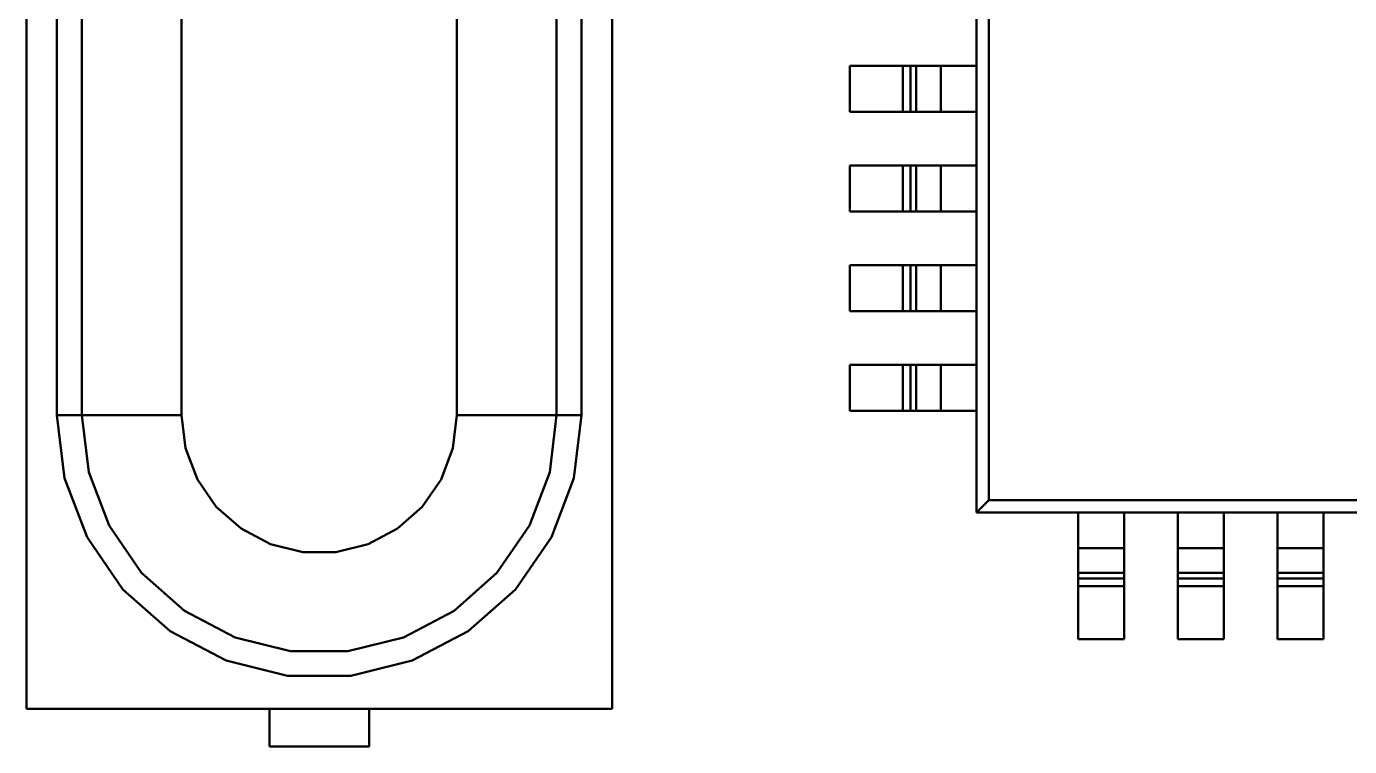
# Model space of a CAD drawing. Header units: millimetres. Extents: x 0 to 866, y 0 to 297.
# Drawn here: x 93.25 to 114.49, y 202.1 to 213.65 of the extents above; entities that cross this region are included whole.
import ezdxf

# ---------------------------------------------------------------- set-up
doc = ezdxf.new("R2010")
doc.units = ezdxf.units.MM
doc.layers.add('OSN50', color=3, linetype='Continuous', lineweight=50)

msp = doc.modelspace()

# ---------------------------------------------------------------- linework, layer by layer
at = {"layer": 'OSN50', "color": 3}
for p, q in [((93.25, 225.5), (93.25, 202.7)), ((93.25, 202.7), (93.25, 225.5)), ((93.25, 225.5), (93.25, 202.7)), ((93.25, 202.7), (93.25, 225.5)), ((102.65, 202.7), (102.65, 225.5)), ((102.65, 202.7), (102.65, 225.5)), ((102.65, 202.7), (102.65, 225.5)), ((102.65, 202.7), (102.65, 225.5)), ((108.5, 224.85), (108.5, 205.85)), ((108.5, 224.85), (108.5, 205.85)), ((108.7, 224.768), (108.7, 206.05)), ((108.7, 224.768), (108.7, 206.05)), ((93.74, 207.41), (93.74, 220.79)), ((93.74, 207.41), (93.74, 220.79)), ((93.74, 207.41), (93.74, 220.79)), ((93.74, 207.41), (93.74, 220.79)), ((94.14, 207.41), (94.14, 220.79)), ((94.14, 207.41), (94.14, 220.79)), ((95.74, 207.41), (95.74, 220.79)), ((95.74, 207.41), (95.74, 220.79)), ((100.16, 207.41), (100.16, 220.79)), ((100.16, 207.41), (100.16, 220.79)), ((101.76, 207.41), (101.76, 220.79)), ((101.76, 207.41), (101.76, 220.79)), ((102.16, 207.41), (102.16, 220.79)), ((102.16, 207.41), (102.16, 220.79)), ((102.16, 207.41), (102.16, 220.79)), ((102.16, 207.41), (102.16, 220.79)), ((108.5, 213.88), (108.5, 213.02)), ((108.5, 213.88), (108.5, 213.02)), ((108.5, 213.02), (106.468, 213.02)), ((106.468, 213.02), (106.468, 212.28)), ((106.468, 213.02), (106.468, 212.28)), ((106.468, 213.02), (107.32, 213.02)), ((108.5, 213.02), (106.468, 213.02)), ((106.468, 213.02), (106.468, 212.28)), ((106.468, 213.02), (106.468, 212.28)), ((106.468, 213.02), (107.32, 213.02)), ((107.32, 213.02), (107.35, 213.02)), ((107.32, 213.02), (107.32, 212.28)), ((107.32, 213.02), (107.35, 213.02)), ((107.32, 213.02), (107.32, 212.28)), ((107.35, 213.02), (107.378, 213.02)), ((107.35, 213.02), (107.378, 213.02)), ((107.378, 213.02), (107.402, 213.02)), ((107.378, 213.02), (107.402, 213.02)), ((107.402, 213.02), (107.42, 213.02)), ((107.402, 213.02), (107.42, 213.02)), ((107.42, 213.02), (107.434, 213.02)), ((107.42, 213.02), (107.434, 213.02)), ((107.434, 213.02), (107.442, 213.02)), ((107.434, 213.02), (107.442, 213.02)), ((107.442, 213.02), (107.534, 213.02)), ((107.442, 213.02), (107.442, 212.28)), ((107.442, 213.02), (107.534, 213.02)), ((107.442, 213.02), (107.442, 212.28)), ((107.534, 213.02), (107.56, 213.02)), ((107.534, 213.02), (107.534, 212.28)), ((107.534, 213.02), (107.56, 213.02)), ((107.534, 213.02), (107.534, 212.28)), ((107.56, 213.02), (107.606, 213.02)), ((107.56, 213.02), (107.606, 213.02)), ((107.606, 213.02), (107.67, 213.02)), ((107.606, 213.02), (107.67, 213.02)), ((107.67, 213.02), (107.748, 213.02)), ((107.67, 213.02), (107.748, 213.02)), ((107.748, 213.02), (107.836, 213.02)), ((107.748, 213.02), (107.836, 213.02)), ((107.836, 213.02), (107.93, 213.02)), ((107.836, 213.02), (107.93, 213.02)), ((107.93, 213.02), (108.5, 213.02)), ((107.93, 213.02), (107.93, 212.28)), ((107.93, 213.02), (108.5, 213.02)), ((107.93, 213.02), (107.93, 212.28)), ((108.5, 213.02), (108.5, 212.28)), ((108.5, 213.02), (108.5, 212.28)), ((106.468, 212.28), (108.5, 212.28)), ((106.468, 212.28), (107.32, 212.28)), ((106.468, 212.28), (108.5, 212.28)), ((106.468, 212.28), (107.32, 212.28)), ((107.32, 212.28), (107.35, 212.28)), ((107.32, 212.28), (107.35, 212.28)), ((107.35, 212.28), (107.378, 212.28)), ((107.35, 212.28), (107.378, 212.28)), ((107.378, 212.28), (107.402, 212.28)), ((107.378, 212.28), (107.402, 212.28)), ((107.402, 212.28), (107.42, 212.28)), ((107.402, 212.28), (107.42, 212.28)), ((107.42, 212.28), (107.434, 212.28)), ((107.42, 212.28), (107.434, 212.28)), ((107.434, 212.28), (107.442, 212.28)), ((107.434, 212.28), (107.442, 212.28)), ((107.442, 212.28), (107.534, 212.28)), ((107.442, 212.28), (107.534, 212.28)), ((107.534, 212.28), (107.56, 212.28)), ((107.534, 212.28), (107.56, 212.28)), ((107.56, 212.28), (107.606, 212.28)), ((107.56, 212.28), (107.606, 212.28)), ((107.606, 212.28), (107.67, 212.28)), ((107.606, 212.28), (107.67, 212.28)), ((107.67, 212.28), (107.748, 212.28)), ((107.67, 212.28), (107.748, 212.28)), ((107.748, 212.28), (107.836, 212.28)), ((107.748, 212.28), (107.836, 212.28)), ((107.836, 212.28), (107.93, 212.28)), ((107.836, 212.28), (107.93, 212.28)), ((107.93, 212.28), (108.5, 212.28)), ((107.93, 212.28), (108.5, 212.28)), ((108.5, 212.28), (108.5, 211.42)), ((108.5, 212.28), (108.5, 211.42)), ((108.5, 211.42), (106.468, 211.42)), ((106.468, 211.42), (106.468, 210.68)), ((106.468, 211.42), (106.468, 210.68)), ((106.468, 211.42), (107.32, 211.42)), ((108.5, 211.42), (106.468, 211.42)), ((106.468, 211.42), (106.468, 210.68)), ((106.468, 211.42), (106.468, 210.68)), ((106.468, 211.42), (107.32, 211.42)), ((107.32, 211.42), (107.35, 211.42)), ((107.32, 211.42), (107.32, 210.68)), ((107.32, 211.42), (107.35, 211.42)), ((107.32, 211.42), (107.32, 210.68)), ((107.35, 211.42), (107.378, 211.42)), ((107.35, 211.42), (107.378, 211.42)), ((107.378, 211.42), (107.402, 211.42)), ((107.378, 211.42), (107.402, 211.42)), ((107.402, 211.42), (107.42, 211.42)), ((107.402, 211.42), (107.42, 211.42)), ((107.42, 211.42), (107.434, 211.42)), ((107.42, 211.42), (107.434, 211.42)), ((107.434, 211.42), (107.442, 211.42)), ((107.434, 211.42), (107.442, 211.42)), ((107.442, 211.42), (107.534, 211.42)), ((107.442, 211.42), (107.442, 210.68)), ((107.442, 211.42), (107.534, 211.42)), ((107.442, 211.42), (107.442, 210.68)), ((107.534, 211.42), (107.56, 211.42)), ((107.534, 211.42), (107.534, 210.68)), ((107.534, 211.42), (107.56, 211.42)), ((107.534, 211.42), (107.534, 210.68)), ((107.56, 211.42), (107.606, 211.42)), ((107.56, 211.42), (107.606, 211.42)), ((107.606, 211.42), (107.67, 211.42)), ((107.606, 211.42), (107.67, 211.42)), ((107.67, 211.42), (107.748, 211.42)), ((107.67, 211.42), (107.748, 211.42)), ((107.748, 211.42), (107.836, 211.42)), ((107.748, 211.42), (107.836, 211.42)), ((107.836, 211.42), (107.93, 211.42)), ((107.836, 211.42), (107.93, 211.42)), ((107.93, 211.42), (108.5, 211.42)), ((107.93, 211.42), (107.93, 210.68)), ((107.93, 211.42), (108.5, 211.42)), ((107.93, 211.42), (107.93, 210.68)), ((108.5, 211.42), (108.5, 210.68)), ((108.5, 211.42), (108.5, 210.68)), ((106.468, 210.68), (108.5, 210.68)), ((106.468, 210.68), (107.32, 210.68)), ((106.468, 210.68), (108.5, 210.68)), ((106.468, 210.68), (107.32, 210.68)), ((107.32, 210.68), (107.35, 210.68)), ((107.32, 210.68), (107.35, 210.68)), ((107.35, 210.68), (107.378, 210.68)), ((107.35, 210.68), (107.378, 210.68)), ((107.378, 210.68), (107.402, 210.68)), ((107.378, 210.68), (107.402, 210.68)), ((107.402, 210.68), (107.42, 210.68)), ((107.402, 210.68), (107.42, 210.68)), ((107.42, 210.68), (107.434, 210.68)), ((107.42, 210.68), (107.434, 210.68)), ((107.434, 210.68), (107.442, 210.68)), ((107.434, 210.68), (107.442, 210.68)), ((107.442, 210.68), (107.534, 210.68)), ((107.442, 210.68), (107.534, 210.68)), ((107.534, 210.68), (107.56, 210.68)), ((107.534, 210.68), (107.56, 210.68)), ((107.56, 210.68), (107.606, 210.68)), ((107.56, 210.68), (107.606, 210.68)), ((107.606, 210.68), (107.67, 210.68)), ((107.606, 210.68), (107.67, 210.68)), ((107.67, 210.68), (107.748, 210.68)), ((107.67, 210.68), (107.748, 210.68)), ((107.748, 210.68), (107.836, 210.68)), ((107.748, 210.68), (107.836, 210.68)), ((107.836, 210.68), (107.93, 210.68)), ((107.836, 210.68), (107.93, 210.68)), ((107.93, 210.68), (108.5, 210.68)), ((107.93, 210.68), (108.5, 210.68)), ((108.5, 210.68), (108.5, 209.82)), ((108.5, 210.68), (108.5, 209.82)), ((108.5, 209.82), (106.468, 209.82)), ((106.468, 209.82), (106.468, 209.08)), ((106.468, 209.82), (106.468, 209.08)), ((106.468, 209.82), (107.32, 209.82)), ((108.5, 209.82), (106.468, 209.82)), ((106.468, 209.82), (106.468, 209.08)), ((106.468, 209.82), (106.468, 209.08)), ((106.468, 209.82), (107.32, 209.82)), ((107.32, 209.82), (107.35, 209.82)), ((107.32, 209.82), (107.32, 209.08)), ((107.32, 209.82), (107.35, 209.82)), ((107.32, 209.82), (107.32, 209.08)), ((107.35, 209.82), (107.378, 209.82)), ((107.35, 209.82), (107.378, 209.82)), ((107.378, 209.82), (107.402, 209.82)), ((107.378, 209.82), (107.402, 209.82)), ((107.402, 209.82), (107.42, 209.82)), ((107.402, 209.82), (107.42, 209.82)), ((107.42, 209.82), (107.434, 209.82)), ((107.42, 209.82), (107.434, 209.82)), ((107.434, 209.82), (107.442, 209.82)), ((107.434, 209.82), (107.442, 209.82)), ((107.442, 209.82), (107.534, 209.82)), ((107.442, 209.82), (107.442, 209.08)), ((107.442, 209.82), (107.534, 209.82)), ((107.442, 209.82), (107.442, 209.08)), ((107.534, 209.82), (107.56, 209.82)), ((107.534, 209.82), (107.534, 209.08)), ((107.534, 209.82), (107.56, 209.82)), ((107.534, 209.82), (107.534, 209.08)), ((107.56, 209.82), (107.606, 209.82)), ((107.56, 209.82), (107.606, 209.82)), ((107.606, 209.82), (107.67, 209.82)), ((107.606, 209.82), (107.67, 209.82)), ((107.67, 209.82), (107.748, 209.82)), ((107.67, 209.82), (107.748, 209.82)), ((107.748, 209.82), (107.836, 209.82)), ((107.748, 209.82), (107.836, 209.82)), ((107.836, 209.82), (107.93, 209.82)), ((107.836, 209.82), (107.93, 209.82)), ((107.93, 209.82), (108.5, 209.82)), ((107.93, 209.82), (107.93, 209.08)), ((107.93, 209.82), (108.5, 209.82)), ((107.93, 209.82), (107.93, 209.08)), ((108.5, 209.82), (108.5, 209.08)), ((108.5, 209.82), (108.5, 209.08)), ((106.468, 209.08), (108.5, 209.08)), ((106.468, 209.08), (107.32, 209.08)), ((106.468, 209.08), (108.5, 209.08)), ((106.468, 209.08), (107.32, 209.08)), ((107.32, 209.08), (107.35, 209.08)), ((107.32, 209.08), (107.35, 209.08)), ((107.35, 209.08), (107.378, 209.08)), ((107.35, 209.08), (107.378, 209.08)), ((107.378, 209.08), (107.402, 209.08)), ((107.378, 209.08), (107.402, 209.08)), ((107.402, 209.08), (107.42, 209.08)), ((107.402, 209.08), (107.42, 209.08)), ((107.42, 209.08), (107.434, 209.08)), ((107.42, 209.08), (107.434, 209.08)), ((107.434, 209.08), (107.442, 209.08)), ((107.434, 209.08), (107.442, 209.08)), ((107.442, 209.08), (107.534, 209.08)), ((107.442, 209.08), (107.534, 209.08)), ((107.534, 209.08), (107.56, 209.08)), ((107.534, 209.08), (107.56, 209.08)), ((107.56, 209.08), (107.606, 209.08)), ((107.56, 209.08), (107.606, 209.08)), ((107.606, 209.08), (107.67, 209.08)), ((107.606, 209.08), (107.67, 209.08)), ((107.67, 209.08), (107.748, 209.08)), ((107.67, 209.08), (107.748, 209.08)), ((107.748, 209.08), (107.836, 209.08)), ((107.748, 209.08), (107.836, 209.08)), ((107.836, 209.08), (107.93, 209.08)), ((107.836, 209.08), (107.93, 209.08)), ((107.93, 209.08), (108.5, 209.08)), ((107.93, 209.08), (108.5, 209.08)), ((108.5, 209.08), (108.5, 208.22)), ((108.5, 209.08), (108.5, 208.22)), ((108.5, 208.22), (106.468, 208.22)), ((106.468, 208.22), (106.468, 207.48)), ((106.468, 208.22), (106.468, 207.48)), ((106.468, 208.22), (107.32, 208.22)), ((108.5, 208.22), (106.468, 208.22)), ((106.468, 208.22), (106.468, 207.48)), ((106.468, 208.22), (106.468, 207.48)), ((106.468, 208.22), (107.32, 208.22)), ((107.32, 208.22), (107.35, 208.22)), ((107.32, 208.22), (107.32, 207.48)), ((107.32, 208.22), (107.35, 208.22)), ((107.32, 208.22), (107.32, 207.48)), ((107.35, 208.22), (107.378, 208.22)), ((107.35, 208.22), (107.378, 208.22)), ((107.378, 208.22), (107.402, 208.22)), ((107.378, 208.22), (107.402, 208.22)), ((107.402, 208.22), (107.42, 208.22)), ((107.402, 208.22), (107.42, 208.22)), ((107.42, 208.22), (107.434, 208.22)), ((107.42, 208.22), (107.434, 208.22)), ((107.434, 208.22), (107.442, 208.22)), ((107.434, 208.22), (107.442, 208.22)), ((107.442, 208.22), (107.534, 208.22)), ((107.442, 208.22), (107.442, 207.48)), ((107.442, 208.22), (107.534, 208.22)), ((107.442, 208.22), (107.442, 207.48)), ((107.534, 208.22), (107.56, 208.22)), ((107.534, 208.22), (107.534, 207.48)), ((107.534, 208.22), (107.56, 208.22)), ((107.534, 208.22), (107.534, 207.48)), ((107.56, 208.22), (107.606, 208.22)), ((107.56, 208.22), (107.606, 208.22)), ((107.606, 208.22), (107.67, 208.22)), ((107.606, 208.22), (107.67, 208.22)), ((107.67, 208.22), (107.748, 208.22)), ((107.67, 208.22), (107.748, 208.22)), ((107.748, 208.22), (107.836, 208.22)), ((107.748, 208.22), (107.836, 208.22)), ((107.836, 208.22), (107.93, 208.22)), ((107.836, 208.22), (107.93, 208.22)), ((107.93, 208.22), (108.5, 208.22)), ((107.93, 208.22), (107.93, 207.48)), ((107.93, 208.22), (108.5, 208.22)), ((107.93, 208.22), (107.93, 207.48)), ((108.5, 208.22), (108.5, 207.48)), ((108.5, 208.22), (108.5, 207.48)), ((93.862, 206.402), (93.74, 207.41)), ((93.862, 206.402), (93.74, 207.41)), ((93.74, 207.41), (93.75, 207.41)), ((93.862, 206.402), (93.74, 207.41)), ((93.862, 206.402), (93.74, 207.41)), ((93.74, 207.41), (93.75, 207.41)), ((93.75, 207.41), (93.78, 207.41)), ((93.75, 207.41), (93.78, 207.41)), ((93.78, 207.41), (93.828, 207.41)), ((93.78, 207.41), (93.828, 207.41)), ((93.828, 207.41), (93.89, 207.41)), ((93.828, 207.41), (93.89, 207.41)), ((93.89, 207.41), (93.966, 207.41)), ((93.89, 207.41), (93.966, 207.41)), ((93.966, 207.41), (94.052, 207.41)), ((93.966, 207.41), (94.052, 207.41)), ((94.052, 207.41), (94.14, 207.41)), ((94.052, 207.41), (94.14, 207.41)), ((94.25, 206.498), (94.14, 207.41)), ((94.14, 207.41), (94.18, 207.41)), ((94.25, 206.498), (94.14, 207.41)), ((94.14, 207.41), (94.18, 207.41)), ((94.18, 207.41), (94.298, 207.41)), ((94.18, 207.41), (94.298, 207.41)), ((94.298, 207.41), (94.49, 207.41)), ((94.298, 207.41), (94.49, 207.41)), ((94.49, 207.41), (94.742, 207.41)), ((94.49, 207.41), (94.742, 207.41)), ((94.742, 207.41), (95.046, 207.41)), ((94.742, 207.41), (95.046, 207.41)), ((95.046, 207.41), (95.384, 207.41)), ((95.046, 207.41), (95.384, 207.41)), ((95.384, 207.41), (95.74, 207.41)), ((95.384, 207.41), (95.74, 207.41)), ((95.804, 206.882), (95.74, 207.41)), ((95.804, 206.882), (95.74, 207.41)), ((100.096, 206.882), (100.16, 207.41)), ((100.096, 206.882), (100.16, 207.41)), ((100.16, 207.41), (100.516, 207.41)), ((100.16, 207.41), (100.516, 207.41)), ((100.516, 207.41), (100.854, 207.41)), ((100.516, 207.41), (100.854, 207.41)), ((100.854, 207.41), (101.158, 207.41)), ((100.854, 207.41), (101.158, 207.41)), ((101.158, 207.41), (101.41, 207.41)), ((101.158, 207.41), (101.41, 207.41)), ((101.41, 207.41), (101.602, 207.41)), ((101.41, 207.41), (101.602, 207.41)), ((101.602, 207.41), (101.72, 207.41)), ((101.602, 207.41), (101.72, 207.41)), ((101.65, 206.498), (101.76, 207.41)), ((101.65, 206.498), (101.76, 207.41)), ((101.72, 207.41), (101.76, 207.41)), ((101.72, 207.41), (101.76, 207.41)), ((101.76, 207.41), (101.85, 207.41)), ((101.76, 207.41), (101.85, 207.41)), ((101.85, 207.41), (101.934, 207.41)), ((101.85, 207.41), (101.934, 207.41)), ((101.934, 207.41), (102.01, 207.41)), ((101.934, 207.41), (102.01, 207.41)), ((102.01, 207.41), (102.072, 207.41)), ((102.01, 207.41), (102.072, 207.41)), ((102.038, 206.402), (102.16, 207.41)), ((102.038, 206.402), (102.16, 207.41)), ((102.038, 206.402), (102.16, 207.41)), ((102.038, 206.402), (102.16, 207.41)), ((102.072, 207.41), (102.12, 207.41)), ((102.072, 207.41), (102.12, 207.41)), ((102.12, 207.41), (102.15, 207.41)), ((102.12, 207.41), (102.15, 207.41)), ((102.15, 207.41), (102.16, 207.41)), ((102.15, 207.41), (102.16, 207.41)), ((106.468, 207.48), (108.5, 207.48)), ((106.468, 207.48), (107.32, 207.48)), ((106.468, 207.48), (108.5, 207.48)), ((106.468, 207.48), (107.32, 207.48)), ((107.32, 207.48), (107.35, 207.48)), ((107.32, 207.48), (107.35, 207.48)), ((107.35, 207.48), (107.378, 207.48)), ((107.35, 207.48), (107.378, 207.48)), ((107.378, 207.48), (107.402, 207.48)), ((107.378, 207.48), (107.402, 207.48)), ((107.402, 207.48), (107.42, 207.48)), ((107.402, 207.48), (107.42, 207.48)), ((107.42, 207.48), (107.434, 207.48)), ((107.42, 207.48), (107.434, 207.48)), ((107.434, 207.48), (107.442, 207.48)), ((107.434, 207.48), (107.442, 207.48)), ((107.442, 207.48), (107.534, 207.48)), ((107.442, 207.48), (107.534, 207.48)), ((107.534, 207.48), (107.56, 207.48)), ((107.534, 207.48), (107.56, 207.48)), ((107.56, 207.48), (107.606, 207.48)), ((107.56, 207.48), (107.606, 207.48)), ((107.606, 207.48), (107.67, 207.48)), ((107.606, 207.48), (107.67, 207.48)), ((107.67, 207.48), (107.748, 207.48)), ((107.67, 207.48), (107.748, 207.48)), ((107.748, 207.48), (107.836, 207.48)), ((107.748, 207.48), (107.836, 207.48)), ((107.836, 207.48), (107.93, 207.48)), ((107.836, 207.48), (107.93, 207.48)), ((107.93, 207.48), (108.5, 207.48)), ((107.93, 207.48), (108.5, 207.48)), ((108.5, 207.48), (108.5, 205.85)), ((108.5, 207.48), (108.5, 205.85)), ((95.994, 206.382), (95.804, 206.882)), ((95.994, 206.382), (95.804, 206.882)), ((99.906, 206.382), (100.096, 206.882)), ((99.906, 206.382), (100.096, 206.882)), ((94.576, 205.64), (94.25, 206.498)), ((94.576, 205.64), (94.25, 206.498)), ((101.324, 205.64), (101.65, 206.498)), ((101.324, 205.64), (101.65, 206.498)), ((94.222, 205.454), (93.862, 206.402)), ((94.222, 205.454), (93.862, 206.402)), ((94.222, 205.454), (93.862, 206.402)), ((94.222, 205.454), (93.862, 206.402)), ((96.296, 205.944), (95.994, 206.382)), ((96.296, 205.944), (95.994, 206.382)), ((99.604, 205.944), (99.906, 206.382)), ((99.604, 205.944), (99.906, 206.382)), ((101.678, 205.454), (102.038, 206.402)), ((101.678, 205.454), (102.038, 206.402)), ((101.678, 205.454), (102.038, 206.402)), ((101.678, 205.454), (102.038, 206.402)), ((108.5, 205.85), (108.7, 206.05)), ((108.5, 205.85), (108.7, 206.05)), ((108.7, 206.05), (128.3, 206.05)), ((108.7, 206.05), (128.3, 206.05)), ((96.694, 205.592), (96.296, 205.944)), ((96.694, 205.592), (96.296, 205.944)), ((99.206, 205.592), (99.604, 205.944)), ((99.206, 205.592), (99.604, 205.944)), ((108.5, 205.85), (110.13, 205.85)), ((108.5, 205.85), (128.5, 205.85)), ((108.5, 205.85), (110.13, 205.85)), ((108.5, 205.85), (128.5, 205.85)), ((110.13, 205.85), (110.13, 203.818)), ((110.13, 205.85), (110.87, 205.85)), ((110.13, 205.85), (110.13, 205.28)), ((110.13, 205.85), (110.13, 203.818)), ((110.13, 205.85), (110.87, 205.85)), ((110.13, 205.85), (110.13, 205.28)), ((110.87, 205.85), (111.73, 205.85)), ((110.87, 203.818), (110.87, 205.85)), ((110.87, 205.85), (110.87, 205.28)), ((110.87, 205.85), (111.73, 205.85)), ((110.87, 203.818), (110.87, 205.85)), ((110.87, 205.85), (110.87, 205.28)), ((111.73, 205.85), (111.73, 203.818)), ((111.73, 205.85), (112.47, 205.85)), ((111.73, 205.85), (111.73, 205.28)), ((111.73, 205.85), (111.73, 203.818)), ((111.73, 205.85), (112.47, 205.85)), ((111.73, 205.85), (111.73, 205.28)), ((112.47, 203.818), (112.47, 205.85)), ((112.47, 205.85), (113.33, 205.85)), ((112.47, 205.85), (112.47, 205.28)), ((112.47, 203.818), (112.47, 205.85)), ((112.47, 205.85), (113.33, 205.85)), ((112.47, 205.85), (112.47, 205.28)), ((113.33, 205.85), (113.33, 203.818)), ((113.33, 205.85), (114.07, 205.85)), ((113.33, 205.85), (113.33, 205.28)), ((113.33, 205.85), (113.33, 203.818)), ((113.33, 205.85), (114.07, 205.85)), ((113.33, 205.85), (113.33, 205.28)), ((114.07, 203.818), (114.07, 205.85)), ((114.07, 205.85), (114.93, 205.85)), ((114.07, 205.85), (114.07, 205.28)), ((114.07, 203.818), (114.07, 205.85)), ((114.07, 205.85), (114.93, 205.85)), ((114.07, 205.85), (114.07, 205.28)), ((95.098, 204.884), (94.576, 205.64)), ((95.098, 204.884), (94.576, 205.64)), ((97.166, 205.344), (96.694, 205.592)), ((97.166, 205.344), (96.694, 205.592)), ((98.734, 205.344), (99.206, 205.592)), ((98.734, 205.344), (99.206, 205.592)), ((100.802, 204.884), (101.324, 205.64)), ((100.802, 204.884), (101.324, 205.64)), ((94.798, 204.618), (94.222, 205.454)), ((94.798, 204.618), (94.222, 205.454)), ((94.798, 204.618), (94.222, 205.454)), ((94.798, 204.618), (94.222, 205.454)), ((101.102, 204.618), (101.678, 205.454)), ((101.102, 204.618), (101.678, 205.454)), ((101.102, 204.618), (101.678, 205.454)), ((101.102, 204.618), (101.678, 205.454)), ((97.684, 205.216), (97.166, 205.344)), ((97.684, 205.216), (97.166, 205.344)), ((97.684, 205.216), (98.216, 205.216)), ((97.684, 205.216), (98.216, 205.216)), ((98.216, 205.216), (98.734, 205.344)), ((98.216, 205.216), (98.734, 205.344)), ((110.13, 205.28), (110.13, 205.186)), ((110.13, 205.28), (110.87, 205.28)), ((110.13, 205.28), (110.13, 205.186)), ((110.13, 205.28), (110.87, 205.28)), ((110.13, 205.186), (110.13, 205.098)), ((110.13, 205.186), (110.13, 205.098)), ((110.87, 205.28), (110.87, 205.186)), ((110.87, 205.28), (110.87, 205.186)), ((110.87, 205.186), (110.87, 205.098)), ((110.87, 205.186), (110.87, 205.098)), ((111.73, 205.186), (111.73, 205.28)), ((111.73, 205.28), (112.47, 205.28)), ((111.73, 205.186), (111.73, 205.28)), ((111.73, 205.28), (112.47, 205.28)), ((111.73, 205.186), (111.73, 205.098)), ((111.73, 205.186), (111.73, 205.098)), ((112.47, 205.186), (112.47, 205.28)), ((112.47, 205.186), (112.47, 205.28)), ((112.47, 205.186), (112.47, 205.098)), ((112.47, 205.186), (112.47, 205.098)), ((113.33, 205.186), (113.33, 205.28)), ((113.33, 205.28), (114.07, 205.28)), ((113.33, 205.186), (113.33, 205.28)), ((113.33, 205.28), (114.07, 205.28)), ((113.33, 205.186), (113.33, 205.098)), ((113.33, 205.186), (113.33, 205.098)), ((114.07, 205.28), (114.07, 205.186)), ((114.07, 205.28), (114.07, 205.186)), ((114.07, 205.186), (114.07, 205.098)), ((114.07, 205.186), (114.07, 205.098)), ((110.13, 205.098), (110.13, 205.02)), ((110.13, 205.098), (110.13, 205.02)), ((110.13, 205.02), (110.13, 204.956)), ((110.13, 205.02), (110.13, 204.956)), ((110.13, 204.956), (110.13, 204.91)), ((110.13, 204.956), (110.13, 204.91)), ((110.87, 205.098), (110.87, 205.02)), ((110.87, 205.098), (110.87, 205.02)), ((110.87, 205.02), (110.87, 204.956)), ((110.87, 205.02), (110.87, 204.956)), ((110.87, 204.956), (110.87, 204.91)), ((110.87, 204.956), (110.87, 204.91)), ((111.73, 205.098), (111.73, 205.02)), ((111.73, 205.098), (111.73, 205.02)), ((111.73, 205.02), (111.73, 204.956)), ((111.73, 205.02), (111.73, 204.956)), ((111.73, 204.956), (111.73, 204.91)), ((111.73, 204.956), (111.73, 204.91)), ((112.47, 205.098), (112.47, 205.02)), ((112.47, 205.098), (112.47, 205.02)), ((112.47, 205.02), (112.47, 204.956)), ((112.47, 205.02), (112.47, 204.956)), ((112.47, 204.956), (112.47, 204.91)), ((112.47, 204.956), (112.47, 204.91)), ((113.33, 205.098), (113.33, 205.02)), ((113.33, 205.098), (113.33, 205.02)), ((113.33, 205.02), (113.33, 204.956)), ((113.33, 205.02), (113.33, 204.956)), ((113.33, 204.956), (113.33, 204.91)), ((113.33, 204.956), (113.33, 204.91)), ((114.07, 205.098), (114.07, 205.02)), ((114.07, 205.098), (114.07, 205.02)), ((114.07, 205.02), (114.07, 204.956)), ((114.07, 205.02), (114.07, 204.956)), ((114.07, 204.956), (114.07, 204.91)), ((114.07, 204.956), (114.07, 204.91)), ((95.786, 204.274), (95.098, 204.884)), ((95.786, 204.274), (95.098, 204.884)), ((100.114, 204.274), (100.802, 204.884)), ((100.114, 204.274), (100.802, 204.884)), ((110.13, 204.884), (110.13, 204.91)), ((110.13, 204.884), (110.13, 204.91)), ((110.13, 204.884), (110.13, 204.792)), ((110.13, 204.884), (110.87, 204.884)), ((110.13, 204.884), (110.13, 204.792)), ((110.13, 204.884), (110.87, 204.884)), ((110.13, 204.792), (110.13, 204.784)), ((110.13, 204.792), (110.87, 204.792)), ((110.13, 204.792), (110.13, 204.784)), ((110.13, 204.792), (110.87, 204.792)), ((110.13, 204.784), (110.13, 204.77)), ((110.13, 204.784), (110.13, 204.77)), ((110.13, 204.77), (110.13, 204.75)), ((110.13, 204.77), (110.13, 204.75)), ((110.13, 204.75), (110.13, 204.728)), ((110.13, 204.75), (110.13, 204.728)), ((110.87, 204.91), (110.87, 204.884)), ((110.87, 204.91), (110.87, 204.884)), ((110.87, 204.884), (110.87, 204.792)), ((110.87, 204.884), (110.87, 204.792)), ((110.87, 204.792), (110.87, 204.784)), ((110.87, 204.792), (110.87, 204.784)), ((110.87, 204.784), (110.87, 204.77)), ((110.87, 204.784), (110.87, 204.77)), ((110.87, 204.77), (110.87, 204.75)), ((110.87, 204.77), (110.87, 204.75)), ((110.87, 204.75), (110.87, 204.728)), ((110.87, 204.75), (110.87, 204.728)), ((111.73, 204.91), (111.73, 204.884)), ((111.73, 204.91), (111.73, 204.884)), ((111.73, 204.884), (111.73, 204.792)), ((111.73, 204.884), (112.47, 204.884)), ((111.73, 204.884), (111.73, 204.792)), ((111.73, 204.884), (112.47, 204.884)), ((111.73, 204.784), (111.73, 204.792)), ((111.73, 204.792), (112.47, 204.792)), ((111.73, 204.784), (111.73, 204.792)), ((111.73, 204.792), (112.47, 204.792)), ((111.73, 204.784), (111.73, 204.77)), ((111.73, 204.784), (111.73, 204.77)), ((111.73, 204.77), (111.73, 204.75)), ((111.73, 204.77), (111.73, 204.75)), ((111.73, 204.75), (111.73, 204.728)), ((111.73, 204.75), (111.73, 204.728)), ((112.47, 204.91), (112.47, 204.884)), ((112.47, 204.91), (112.47, 204.884)), ((112.47, 204.884), (112.47, 204.792)), ((112.47, 204.884), (112.47, 204.792)), ((112.47, 204.784), (112.47, 204.792)), ((112.47, 204.784), (112.47, 204.792)), ((112.47, 204.784), (112.47, 204.77)), ((112.47, 204.784), (112.47, 204.77)), ((112.47, 204.77), (112.47, 204.75)), ((112.47, 204.77), (112.47, 204.75)), ((112.47, 204.75), (112.47, 204.728)), ((112.47, 204.75), (112.47, 204.728)), ((113.33, 204.91), (113.33, 204.884)), ((113.33, 204.91), (113.33, 204.884)), ((113.33, 204.884), (113.33, 204.792)), ((113.33, 204.884), (114.07, 204.884)), ((113.33, 204.884), (113.33, 204.792)), ((113.33, 204.884), (114.07, 204.884)), ((113.33, 204.784), (113.33, 204.792)), ((113.33, 204.792), (114.07, 204.792)), ((113.33, 204.784), (113.33, 204.792)), ((113.33, 204.792), (114.07, 204.792)), ((113.33, 204.784), (113.33, 204.77)), ((113.33, 204.784), (113.33, 204.77)), ((113.33, 204.77), (113.33, 204.75)), ((113.33, 204.77), (113.33, 204.75)), ((113.33, 204.75), (113.33, 204.728)), ((113.33, 204.75), (113.33, 204.728)), ((114.07, 204.91), (114.07, 204.884)), ((114.07, 204.91), (114.07, 204.884)), ((114.07, 204.884), (114.07, 204.792)), ((114.07, 204.884), (114.07, 204.792)), ((114.07, 204.792), (114.07, 204.784)), ((114.07, 204.792), (114.07, 204.784)), ((114.07, 204.784), (114.07, 204.77)), ((114.07, 204.784), (114.07, 204.77)), ((114.07, 204.77), (114.07, 204.75)), ((114.07, 204.77), (114.07, 204.75)), ((114.07, 204.75), (114.07, 204.728)), ((114.07, 204.75), (114.07, 204.728)), ((95.558, 203.946), (94.798, 204.618)), ((95.558, 203.946), (94.798, 204.618)), ((95.558, 203.946), (94.798, 204.618)), ((95.558, 203.946), (94.798, 204.618)), ((100.342, 203.946), (101.102, 204.618)), ((100.342, 203.946), (101.102, 204.618)), ((100.342, 203.946), (101.102, 204.618)), ((100.342, 203.946), (101.102, 204.618)), ((110.13, 204.728), (110.13, 204.7)), ((110.13, 204.728), (110.13, 204.7)), ((110.13, 204.67), (110.13, 204.7)), ((110.13, 204.67), (110.13, 204.7)), ((110.13, 204.67), (110.13, 203.818)), ((110.13, 204.67), (110.87, 204.67)), ((110.13, 204.67), (110.13, 203.818)), ((110.13, 204.67), (110.87, 204.67)), ((110.87, 204.728), (110.87, 204.7)), ((110.87, 204.728), (110.87, 204.7)), ((110.87, 204.7), (110.87, 204.67)), ((110.87, 204.7), (110.87, 204.67)), ((110.87, 204.67), (110.87, 203.818)), ((110.87, 204.67), (110.87, 203.818)), ((111.73, 204.728), (111.73, 204.7)), ((111.73, 204.728), (111.73, 204.7)), ((111.73, 204.7), (111.73, 204.67)), ((111.73, 204.7), (111.73, 204.67)), ((111.73, 204.67), (111.73, 203.818)), ((111.73, 204.67), (112.47, 204.67)), ((111.73, 204.67), (111.73, 203.818)), ((111.73, 204.67), (112.47, 204.67)), ((112.47, 204.728), (112.47, 204.7)), ((112.47, 204.728), (112.47, 204.7)), ((112.47, 204.7), (112.47, 204.67)), ((112.47, 204.7), (112.47, 204.67)), ((112.47, 204.67), (112.47, 203.818)), ((112.47, 204.67), (112.47, 203.818)), ((113.33, 204.728), (113.33, 204.7)), ((113.33, 204.728), (113.33, 204.7)), ((113.33, 204.7), (113.33, 204.67)), ((113.33, 204.7), (113.33, 204.67)), ((113.33, 204.67), (113.33, 203.818)), ((113.33, 204.67), (114.07, 204.67)), ((113.33, 204.67), (113.33, 203.818)), ((113.33, 204.67), (114.07, 204.67)), ((114.07, 204.728), (114.07, 204.7)), ((114.07, 204.728), (114.07, 204.7)), ((114.07, 204.7), (114.07, 204.67)), ((114.07, 204.7), (114.07, 204.67)), ((114.07, 204.67), (114.07, 203.818)), ((114.07, 204.67), (114.07, 203.818)), ((96.598, 203.848), (95.786, 204.274)), ((96.598, 203.848), (95.786, 204.274)), ((99.302, 203.848), (100.114, 204.274)), ((99.302, 203.848), (100.114, 204.274)), ((96.458, 203.474), (95.558, 203.946)), ((96.458, 203.474), (95.558, 203.946)), ((96.458, 203.474), (95.558, 203.946)), ((96.458, 203.474), (95.558, 203.946)), ((99.442, 203.474), (100.342, 203.946)), ((99.442, 203.474), (100.342, 203.946)), ((99.442, 203.474), (100.342, 203.946)), ((99.442, 203.474), (100.342, 203.946)), ((97.49, 203.628), (96.598, 203.848)), ((97.49, 203.628), (96.598, 203.848)), ((98.41, 203.628), (99.302, 203.848)), ((98.41, 203.628), (99.302, 203.848)), ((110.13, 203.818), (110.87, 203.818)), ((110.13, 203.818), (110.87, 203.818)), ((110.13, 203.818), (110.87, 203.818)), ((110.13, 203.818), (110.87, 203.818)), ((111.73, 203.818), (112.47, 203.818)), ((111.73, 203.818), (112.47, 203.818)), ((111.73, 203.818), (112.47, 203.818)), ((111.73, 203.818), (112.47, 203.818)), ((113.33, 203.818), (114.07, 203.818)), ((113.33, 203.818), (114.07, 203.818)), ((113.33, 203.818), (114.07, 203.818)), ((113.33, 203.818), (114.07, 203.818)), ((97.442, 203.23), (96.458, 203.474)), ((97.442, 203.23), (96.458, 203.474)), ((97.442, 203.23), (96.458, 203.474)), ((97.442, 203.23), (96.458, 203.474)), ((97.49, 203.628), (98.41, 203.628)), ((97.49, 203.628), (98.41, 203.628)), ((98.458, 203.23), (99.442, 203.474)), ((98.458, 203.23), (99.442, 203.474)), ((98.458, 203.23), (99.442, 203.474)), ((98.458, 203.23), (99.442, 203.474)), ((98.458, 203.23), (97.442, 203.23)), ((98.458, 203.23), (97.442, 203.23)), ((98.458, 203.23), (97.442, 203.23)), ((98.458, 203.23), (97.442, 203.23)), ((93.25, 202.7), (97.15, 202.7)), ((102.65, 202.7), (93.25, 202.7)), ((93.25, 202.7), (97.15, 202.7)), ((102.65, 202.7), (93.25, 202.7)), ((97.15, 202.7), (97.15, 202.096)), ((97.15, 202.096), (97.15, 202.7)), ((97.15, 202.7), (97.15, 202.096)), ((97.15, 202.096), (97.15, 202.7)), ((98.75, 202.096), (98.75, 202.7)), ((98.75, 202.7), (102.65, 202.7)), ((98.75, 202.096), (98.75, 202.7)), ((98.75, 202.096), (98.75, 202.7)), ((98.75, 202.7), (102.65, 202.7)), ((98.75, 202.096), (98.75, 202.7)), ((97.15, 202.096), (98.75, 202.096)), ((97.15, 202.096), (98.75, 202.096)), ((97.15, 202.096), (98.75, 202.096)), ((97.15, 202.096), (98.75, 202.096))]:
    msp.add_line(p, q, dxfattribs=at)

doc.saveas('drawing.dxf')
